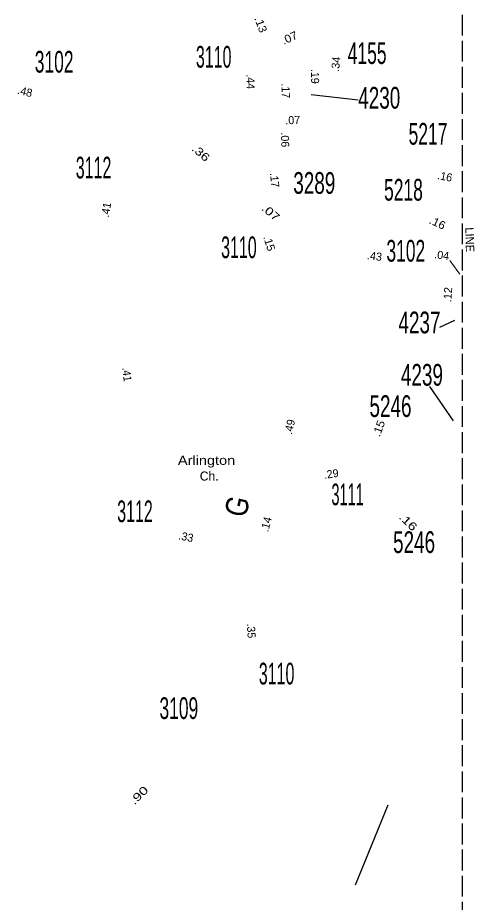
# Model space of a CAD drawing. Extents: x 258417 to 494555, y 134171 to 400185.
# Drawn here: x 342129 to 348682, y 219622 to 232336 of the extents above; entities that cross this region are included whole.
import ezdxf
from ezdxf.enums import TextEntityAlignment as Align

# ---------------------------------------------------------------- set-up
doc = ezdxf.new("R2010")
doc.units = 0
doc.header["$LTSCALE"] = 50
doc.linetypes.add('LONG_DASHED', pattern=[7.5, 6, -1.5])
for name, color, linetype, lineweight in [('23', 7, 'Continuous', 25), ('25', 7, 'LONG_DASHED', 25), ('31', 7, 'Continuous', 25), ('40', 7, 'Continuous', 13), ('56', 7, 'Continuous', 25)]:
    doc.layers.add(name, color=color, linetype=linetype, lineweight=lineweight)
doc.layers.add('7', color=7, linetype='Continuous')

msp = doc.modelspace()

# ---------------------------------------------------------------- linework, layer by layer
at = {"layer": '23'}
for p, q in [((346342.8, 231233.22), (347017.42, 231153.56)), ((348395.98, 227984), (348181.61, 227884.98)), ((348381.96, 226541.41), (348043.46, 227036.5))]:
    msp.add_line(p, q, dxfattribs=at)
at = {"layer": '25'}
msp.add_line((348507.77, 238004.16), (348505.39, 208725.54), dxfattribs=at)
at = {"layer": '31'}
msp.add_line((346975.89, 219875.63), (347444.18, 221024.62), dxfattribs=at)
at = {"layer": '40'}
msp.add_line((348330.13, 228848.31), (348475.81, 228649.88), dxfattribs=at)

# ---------------------------------------------------------------- texts
at = {"layer": '23'}
for s, width, p in [('3110', 0.55, (344941.9, 231618.22)), ('4155', 0.6, (347144.32, 231671.21)), ('3102', 0.6, (342652.06, 231546.94)), ('4230', 0.65, (347318.16, 231029)), ('5217', 0.6, (348017.65, 230511.43)), ('3112', 0.55, (343217.66, 230025.46)), ('3289', 0.65, (346385.82, 229804.75)), ('5218', 0.6, (347665.6, 229706.96)), ('3110', 0.55, (345303.68, 228879.91)), ('3102', 0.6, (347699.45, 228829.81)), ('4237', 0.65, (347895.25, 227799.84)), ('4239', 0.65, (347931.06, 227047.22)), ('5246', 0.65, (347479.66, 226597.8)), ('3111', 0.5, (346863.79, 225329.54)), ('3112', 0.55, (343811.99, 225086.03)), ('5246', 0.65, (347817.84, 224642.81)), ('3110', 0.55, (345845, 222753.48)), ('3109', 0.6, (344441.77, 222257))]:
    msp.add_text(s, height=312, dxfattribs=dict(at, width=width)).set_placement(p, align=Align.CENTER)
at = {"layer": '40'}
for s, rotation, width, p in [('.13', 290.592, 1.1, (345564.37, 232217.73)), ('.07', 24.996, 1.1, (346053.64, 231993.6)), ('.36', 318.776, 1.3, (344719.85, 230348.86)), ('.07', 319.583, 1.3, (345724.55, 229491.42)), ('.16', 335.216, 1.1, (348129.92, 229335.61)), ('.15', 287.315, 1.05, (345685.37, 229076.78)), ('.41', 276.643, 0.95, (343640.25, 227202.36)), ('.15', 69.505, 1.1, (347364.73, 226413.19)), ('.16', 315.895, 1.35, (347692.69, 225048.2)), ('.90', 44.62, 1.4, (343908.4, 221118.71))]:
    msp.add_text(s, height=115, rotation=rotation, dxfattribs=dict(at, width=width)).set_placement(p, align=Align.CENTER)
for s, rotation, p in [('.34', 83.989, (346751.06, 231661.49)), ('.19', 270.869, (346339.35, 231492.43)), ('.44', 271.708, (345414.55, 231414.99)), ('.48', 345.613, (342219, 231218.97)), ('.17', 271.857, (345918.04, 231283.02)), ('.07', 1.677, (346078.09, 230807.21)), ('.06', 271.493, (345909.5, 230579.31)), ('.16', 348.612, (348248.73, 229998.03)), ('.17', 275.586, (345760.2, 229996.6)), ('.41', 80.509, (343454.4, 229566.49)), ('.04', 352.799, (348207.92, 228866.12)), ('.43', 352.688, (347243.18, 228852.66)), ('.12', 86.33, (348359.1, 228352.42)), ('.49', 76.309, (346088.26, 226442.33)), ('.29', 8.504, (346636.63, 225722.74)), ('.14', 75.303, (345750.53, 225040.45)), ('.33', 348.247, (344533.02, 224819.29)), ('.35', 273.376, (345424.2, 223521.03))]:
    msp.add_text(s, height=115, rotation=rotation, dxfattribs=at).set_placement(p, align=Align.CENTER)
at = {"layer": '56', "width": 1.2}
msp.add_text('Arlington', height=130, dxfattribs=at).set_placement((344839.57, 225909.67), align=Align.CENTER)
at = {"layer": '56'}
msp.add_text('Ch.', height=130, dxfattribs=at).set_placement((344877.2, 225683.71), align=Align.CENTER)
at = {"layer": '56', "width": 0.85}
msp.add_text('G', height=320, rotation=77, dxfattribs=at).set_placement((345433.73, 225277.65), align=Align.CENTER)
at = {"layer": '7'}
msp.add_text('LINE', height=120, rotation=271.51, dxfattribs=at).set_placement((348557.81, 229143.83), align=Align.CENTER)

doc.saveas('drawing.dxf')
